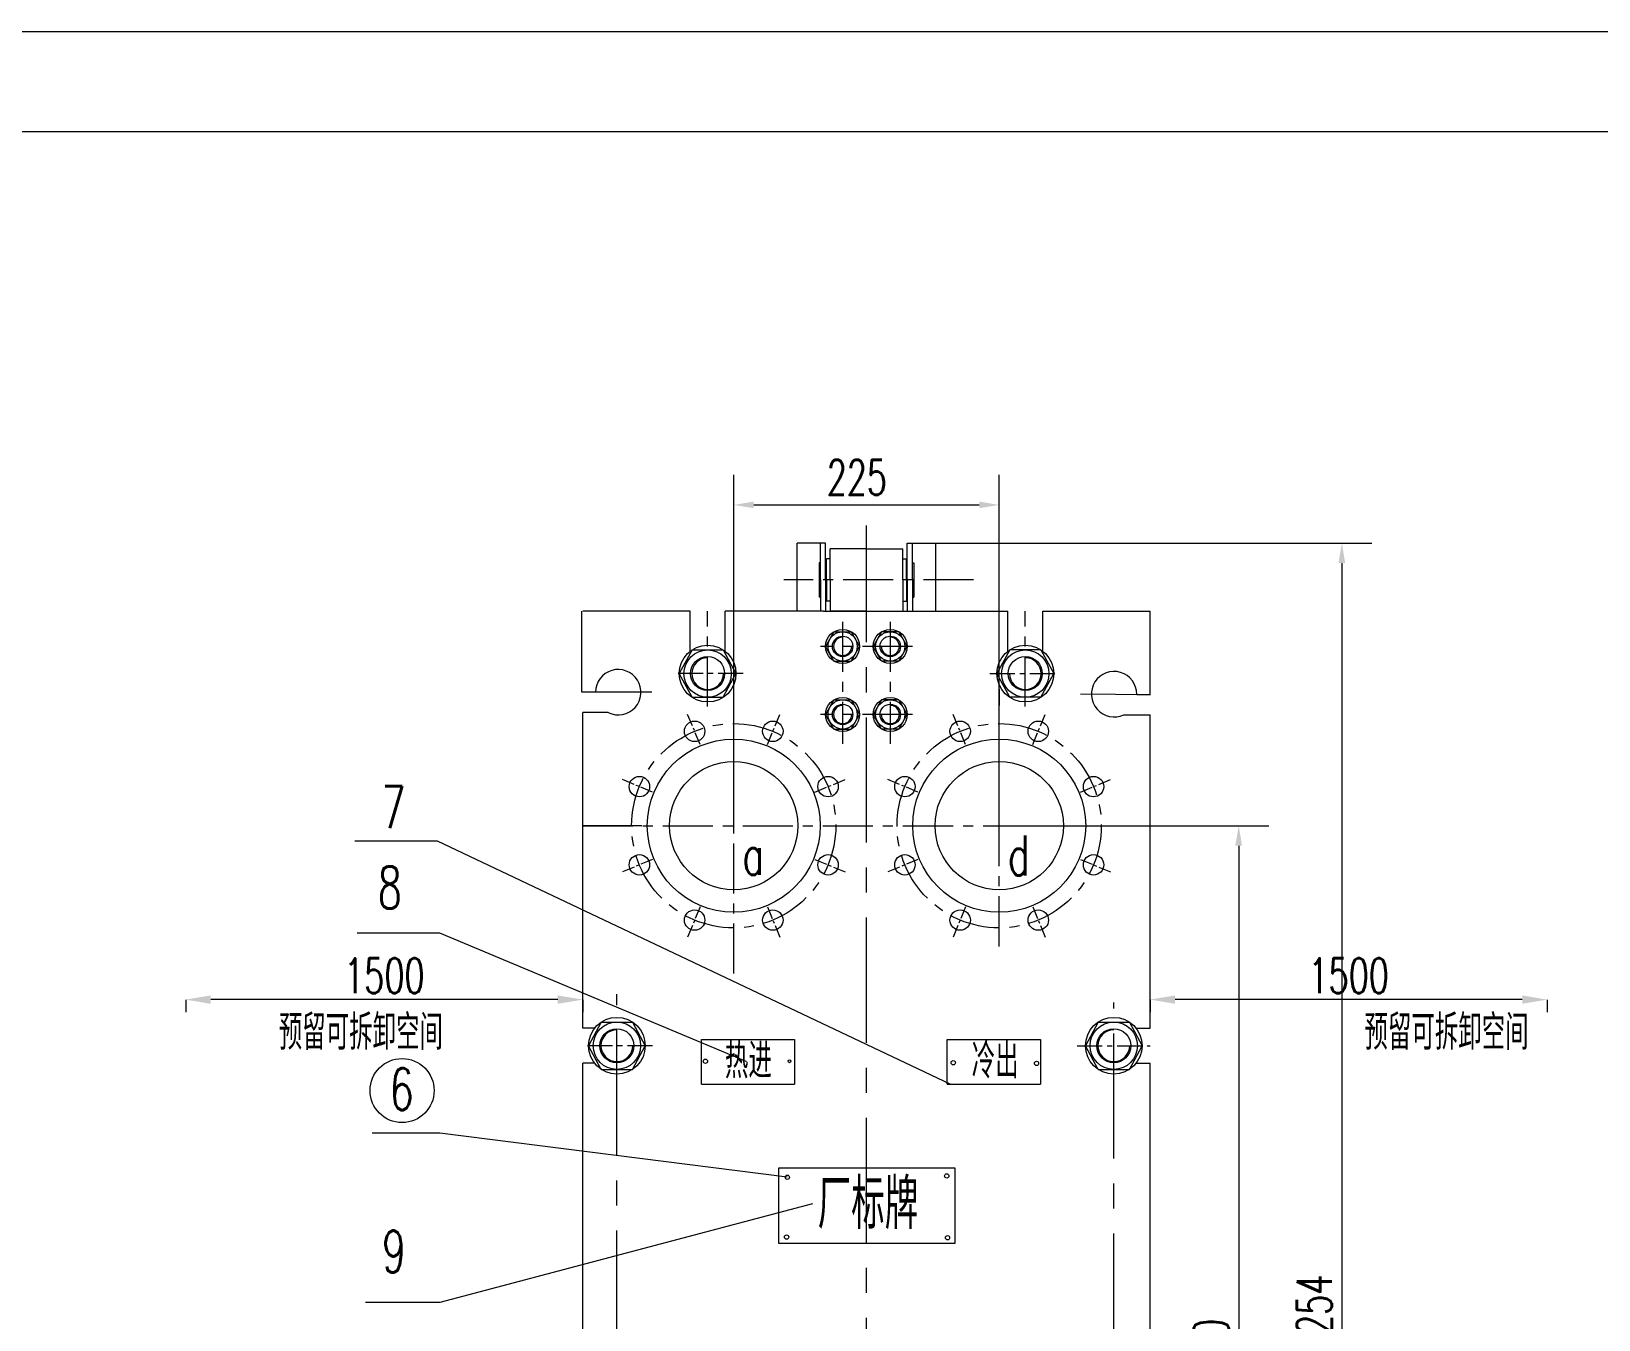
# Model space of a CAD drawing. Header units: millimetres. Extents: x -394 to 6212, y -2458 to 809.
# Drawn here: x 5246.9 to 5403.5, y -1644.7 to -1516.1 of the extents above; entities that cross this region are included whole.
import ezdxf

# ---------------------------------------------------------------- set-up
doc = ezdxf.new("R2010")
doc.units = ezdxf.units.MM
doc.header["$PDSIZE"] = -5
doc.linetypes.add('CENTERX2', pattern=[4, 2.5, -0.5, 0.5, -0.5])
doc.layers.get('0').update_dxf_attribs({"lineweight": 18})
doc.layers.get('DEFPOINTS').update_dxf_attribs({"lineweight": 18})
for name, color, linetype, lineweight, true_color in [('1', 1, 'Continuous', 18, 0xff0000), ('2', 2, 'Continuous', 18, 0xffff00), ('3', 3, 'CENTERX2', 18, 0x00ff00)]:
    doc.layers.add(name, color=color, linetype=linetype, lineweight=lineweight, true_color=true_color)
doc.styles.add('HZ', font='txt.shx', dxfattribs={"width": 0.67, "bigfont": 'hztxt.shx'})
doc.styles.get("Standard").update_dxf_attribs({"font": 'txt.shx', "bigfont": 'gbcbig.shx'})
doc.dimstyles.new('ISO-25', dxfattribs={"dimtxt": 2.5, "dimasz": 2.5, "dimexe": 1.25, "dimexo": 0.625, "dimtad": 1, "dimtxsty": 'Standard', "dimcen": 2.5, "dimdle": 5, "dimadec": 0, "dimazin": 0, "dimtfac": 1, "dimtmove": 0, "dimatfit": 3, "dimfxl": 1, "dimlwd": -1, "dimlwe": -1, "dimarcsym": 0})
doc.dimstyles.new('STANDARD$0', dxfattribs={"dimtxt": 3.5, "dimasz": 2.5, "dimexe": 1.25, "dimexo": 0.625, "dimtad": 1, "dimdec": 4, "dimdsep": 46, "dimtxsty": 'HZ', "dimcen": 2.5, "dimdle": 5, "dimadec": 0, "dimazin": 0, "dimtfac": 1, "dimtmove": 0, "dimatfit": 3, "dimfxl": 1, "dimtolj": 1, "dimlwd": -1, "dimlwe": -1, "dimarcsym": 0})

# ---------------------------------------------------------------- blocks, each defined once
blk = doc.blocks.new('*D314')
at = {"layer": '2', "color": 0}
for p, q in [((5358.7, -1612.8), (5358.7, -1614.03)), ((5395.89, -1612.78), (5361.2, -1612.78)), ((5398.39, -1612.8), (5398.39, -1614.03))]:
    blk.add_line(p, q, dxfattribs=at)
for points in [[(5361.2, -1612.36), (5361.2, -1613.2), (5358.7, -1612.78)], [(5395.89, -1612.36), (5395.89, -1613.2), (5398.39, -1612.78)]]:
    blk.add_solid(points, dxfattribs=at)
at = {"layer": 'DEFPOINTS', "color": 0}
for p in [(5358.7, -1612.18), (5358.7, -1612.78), (5398.39, -1612.18)]:
    blk.add_point(p, dxfattribs=at)
at = {"layer": '2', "color": 0, "insert": (5378.55, -1610.4), "char_height": 3.5, "attachment_point": 5, "style": 'HZ'}
blk.add_mtext('\\A1;1500', dxfattribs=at)
blk = doc.blocks.new('*D313')
at = {"layer": '2', "color": 0}
for p, q in [((5262.31, -1612.8), (5262.31, -1614.03)), ((5299.5, -1612.78), (5264.81, -1612.78)), ((5302, -1612.8), (5302, -1614.03))]:
    blk.add_line(p, q, dxfattribs=at)
for points in [[(5264.81, -1612.36), (5264.81, -1613.2), (5262.31, -1612.78)], [(5299.5, -1612.36), (5299.5, -1613.2), (5302, -1612.78)]]:
    blk.add_solid(points, dxfattribs=at)
at = {"layer": 'DEFPOINTS', "color": 0}
for p in [(5262.31, -1612.18), (5262.31, -1612.78), (5302, -1612.18)]:
    blk.add_point(p, dxfattribs=at)
at = {"layer": '2', "color": 0, "insert": (5282.16, -1610.4), "char_height": 3.5, "attachment_point": 5, "style": 'HZ'}
blk.add_mtext('\\A1;1500', dxfattribs=at)
blk = doc.blocks.new('*D303')
at = {"layer": '2', "color": 0}
for p, q in [((5343.68, -1595.41), (5370.56, -1595.41)), ((5367.56, -1597.41), (5367.56, -1693.43)), ((5343.68, -1695.43), (5370.56, -1695.43))]:
    blk.add_line(p, q, dxfattribs=at)
for points in [[(5367.22, -1597.41), (5367.89, -1597.41), (5367.56, -1595.41)], [(5367.22, -1693.43), (5367.89, -1693.43), (5367.56, -1695.43)]]:
    blk.add_solid(points, dxfattribs=at)
at = {"layer": 'DEFPOINTS', "color": 0}
for p in [(5343.62, -1595.41), (5343.62, -1695.43), (5367.56, -1695.43)]:
    blk.add_point(p, dxfattribs=at)
at = {"layer": '2', "color": 0, "insert": (5364.81, -1647.68), "char_height": 3.5, "attachment_point": 5, "rotation": 90, "style": 'HZ'}
blk.add_mtext('\\A1;840', dxfattribs=at)
blk = doc.blocks.new('*D302')
at = {"layer": '2', "color": 0}
for p, q in [((5337.22, -1567.17), (5380.87, -1567.17)), ((5377.87, -1569.17), (5377.87, -1716.22)), ((5358.76, -1718.22), (5380.87, -1718.22))]:
    blk.add_line(p, q, dxfattribs=at)
for points in [[(5377.53, -1569.17), (5378.2, -1569.17), (5377.87, -1567.17)], [(5377.53, -1716.22), (5378.2, -1716.22), (5377.87, -1718.22)]]:
    blk.add_solid(points, dxfattribs=at)
at = {"layer": 'DEFPOINTS', "color": 0}
for p in [(5337.16, -1567.17), (5358.7, -1718.22), (5377.87, -1718.22)]:
    blk.add_point(p, dxfattribs=at)
at = {"layer": '2', "color": 0, "insert": (5375.12, -1644.27), "char_height": 3.5, "attachment_point": 5, "rotation": 90, "style": 'HZ'}
blk.add_mtext('\\A1;1254', dxfattribs=at)
blk = doc.blocks.new('*D299')
at = {"layer": '2', "color": 0}
for p, q in [((5317.08, -1595.34), (5317.08, -1560.36)), ((5343.62, -1595.34), (5343.62, -1560.36)), ((5319.08, -1563.36), (5341.62, -1563.36))]:
    blk.add_line(p, q, dxfattribs=at)
for points in [[(5319.08, -1563.03), (5319.08, -1563.69), (5317.08, -1563.36)], [(5341.62, -1563.03), (5341.62, -1563.69), (5343.62, -1563.36)]]:
    blk.add_solid(points, dxfattribs=at)
at = {"layer": 'DEFPOINTS', "color": 0}
for p in [(5343.62, -1563.36), (5317.08, -1595.41), (5343.62, -1595.41)]:
    blk.add_point(p, dxfattribs=at)
at = {"layer": '2', "color": 0, "insert": (5329.39, -1560.61), "char_height": 3.5, "attachment_point": 5, "style": 'HZ'}
blk.add_mtext('\\A1;225', dxfattribs=at)

msp = doc.modelspace()

# ---------------------------------------------------------------- linework, layer by layer
at = {"color": 2, "linetype": 'Continuous', "ltscale": 200}
for centre, start, end in [((5327.97081, -1577.48965), 90, 0), ((5332.73361, -1577.48965), 180, 90), ((5327.97081, -1584.29365), 90, 0), ((5332.73361, -1584.29365), 180, 90)]:
    msp.add_arc(centre, 0.9072, start, end, dxfattribs=at)
at = {"color": 2, "linetype": 'Continuous', "ltscale": 0.25}
for centre, start, end in [((5314.47621, -1580.21125), 90, 360), ((5346.22821, -1580.21125), 180, 90), ((5305.40421, -1617.38587), 90, 0), ((5355.07341, -1617.38587), 90, 0)]:
    msp.add_arc(centre, 1.5876, start, end, dxfattribs=at)
at = {"layer": '1'}
msp.add_line((5033.74256, -1526.0524), (5592.74256, -1526.0524), dxfattribs=at)
at = {"layer": '1', "ltscale": 200}
for p, q in [((5323.42263, -1573.97425), (5323.42263, -1567.17025)), ((5325.74397, -1570.85575), (5325.74397, -1567.17025)), ((5326.26981, -1570.85575), (5326.26981, -1567.17025)), ((5330.35221, -1567.73725), (5326.72341, -1567.73725)), ((5326.72341, -1570.85575), (5326.72341, -1567.73725)), ((5330.35221, -1567.73725), (5333.98101, -1567.73725)), ((5333.98101, -1570.85575), (5333.98101, -1567.73725)), ((5334.43461, -1570.85575), (5334.43461, -1567.17025)), ((5334.96045, -1570.85575), (5334.96045, -1567.17025)), ((5337.28179, -1573.97425), (5337.28179, -1567.17025)), ((5325.62285, -1569.13165), (5325.62285, -1572.57985)), ((5325.74397, -1569.13165), (5325.62285, -1569.13165)), ((5326.36767, -1569.13165), (5326.26981, -1569.13165)), ((5326.36767, -1570.85575), (5326.36767, -1568.73097)), ((5326.72341, -1568.73097), (5326.36767, -1568.73097)), ((5333.98101, -1568.73097), (5334.33675, -1568.73097)), ((5334.33675, -1570.85575), (5334.33675, -1568.73097)), ((5334.33675, -1569.13165), (5334.43461, -1569.13165)), ((5334.96045, -1569.13165), (5335.08157, -1569.13165)), ((5335.08157, -1569.13165), (5335.08157, -1572.57985)), ((5325.74397, -1570.85575), (5325.74397, -1573.97425)), ((5326.26981, -1570.85575), (5326.26981, -1573.97425)), ((5326.36767, -1570.85575), (5326.36767, -1572.98053)), ((5326.72341, -1570.85575), (5326.72341, -1573.97425)), ((5333.98101, -1570.85575), (5333.98101, -1573.97425)), ((5334.33675, -1570.85575), (5334.33675, -1572.98053)), ((5334.43461, -1570.85575), (5334.43461, -1573.97425)), ((5334.96045, -1570.85575), (5334.96045, -1573.97425)), ((5325.74397, -1572.57985), (5325.62285, -1572.57985)), ((5326.36767, -1572.57985), (5326.26981, -1572.57985)), ((5334.33675, -1572.57985), (5334.43461, -1572.57985)), ((5334.96045, -1572.57985), (5335.08157, -1572.57985)), ((5312.71851, -1577.9869), (5312.71851, -1573.97425)), ((5316.23391, -1577.9869), (5316.23391, -1573.97425)), ((5326.72341, -1572.98053), (5326.36767, -1572.98053)), ((5330.35221, -1573.97425), (5326.72341, -1573.97425)), ((5330.35221, -1573.97425), (5333.98101, -1573.97425)), ((5330.35221, -1573.97425), (5333.98101, -1573.97425)), ((5333.98101, -1572.98053), (5334.33675, -1572.98053)), ((5344.47051, -1577.9869), (5344.47051, -1573.97425)), ((5347.98591, -1577.9869), (5347.98591, -1573.97425)), ((5358.70221, -1578.05665), (5358.70221, -1573.97425)), ((5358.70221, -1582.29501), (5358.70221, -1577.53285)), ((5302.00221, -1584.74725), (5302.00221, -1584.11179)), ((5302.00221, -1584.74725), (5302.00221, -1584.11179)), ((5302.00221, -1584.74725), (5302.00221, -1584.11179)), ((5302.00221, -1595.40685), (5302.00221, -1584.11179)), ((5358.70221, -1593.64915), (5358.70221, -1584.33711)), ((5302.00221, -1593.64915), (5302.00221, -1587.01525)), ((5358.70221, -1615.62817), (5358.70221, -1593.56826)), ((5302.00221, -1615.62817), (5302.00221, -1595.40685)), ((5302.00221, -1615.62817), (5302.00221, -1597.16455)), ((5303.17986, -1615.62817), (5302.00221, -1615.62817)), ((5357.29776, -1615.62817), (5358.70221, -1615.62817)), ((5302.00221, -1623.81355), (5302.00221, -1619.14357)), ((5302.00221, -1623.81355), (5302.00221, -1619.14357)), ((5302.00221, -1620.84457), (5302.00221, -1619.14357)), ((5303.17986, -1619.14357), (5302.00221, -1619.14357)), ((5302.00221, -1620.84457), (5302.00221, -1619.14357)), ((5357.29776, -1619.14357), (5358.70221, -1619.14357)), ((5358.70221, -1623.81355), (5358.70221, -1619.14357)), ((5358.70221, -1620.84457), (5358.70221, -1619.14357)), ((5358.70221, -1620.84457), (5358.70221, -1619.14357)), ((5358.70221, -1620.84457), (5358.70221, -1619.14357)), ((5302.00221, -1649.30083), (5302.00221, -1621.83878)), ((5358.70221, -1649.30083), (5358.70221, -1622.60434)), ((5302.00221, -1643.74843), (5302.00221, -1627.32895)), ((5358.70221, -1643.74843), (5358.70221, -1627.32895)), ((5302.00221, -1643.74843), (5302.00221, -1632.54535))]:
    msp.add_line(p, q, dxfattribs=at)
at = {"layer": '1', "ltscale": 50}
for p, q in [((5326.26981, -1567.17025), (5323.42263, -1567.17025)), ((5334.43461, -1567.17025), (5337.28179, -1567.17025)), ((5312.71851, -1573.97425), (5302.00221, -1573.97425)), ((5326.04301, -1573.97425), (5316.23391, -1573.97425)), ((5324.00181, -1573.97425), (5318.55861, -1573.97425)), ((5326.04301, -1573.97425), (5344.47051, -1573.97425)), ((5326.09971, -1573.97425), (5334.60471, -1573.97425)), ((5336.70261, -1573.97425), (5342.14581, -1573.97425)), ((5347.98591, -1573.97425), (5358.70221, -1573.97425)), ((5303.26734, -1582.06975), (5302.04855, -1582.06975)), ((5357.37198, -1582.28445), (5358.59073, -1582.29412)), ((5304.54848, -1584.11179), (5302.00221, -1584.11179)), ((5356.07468, -1584.31626), (5358.70221, -1584.33711))]:
    msp.add_line(p, q, dxfattribs=at)
at = {"layer": '1', "ltscale": 0.25}
for p, q in [((5301.90654, -1582.06975), (5301.90654, -1573.97425)), ((5327.10459, -1576.02573), (5326.26981, -1577.48965)), ((5327.10459, -1578.95357), (5326.26981, -1577.48965)), ((5327.10459, -1576.02573), (5328.83703, -1576.02573)), ((5328.83703, -1576.02573), (5329.67181, -1577.48965)), ((5328.83703, -1578.95357), (5329.67181, -1577.48965)), ((5331.86739, -1576.02573), (5331.03261, -1577.48965)), ((5331.86739, -1578.95357), (5331.03261, -1577.48965)), ((5333.59983, -1576.02573), (5331.86739, -1576.02573)), ((5333.59983, -1576.02573), (5334.43461, -1577.48965)), ((5333.59983, -1578.95357), (5334.43461, -1577.48965)), ((5312.91511, -1577.84477), (5311.64121, -1580.21125)), ((5312.91511, -1577.84477), (5316.03731, -1577.84477)), ((5316.03731, -1577.84477), (5317.31121, -1580.21125)), ((5327.10459, -1578.95357), (5328.83703, -1578.95357)), ((5333.59983, -1578.95357), (5331.86739, -1578.95357)), ((5344.66711, -1577.84477), (5343.39321, -1580.21125)), ((5347.78931, -1577.84477), (5344.66711, -1577.84477)), ((5347.78931, -1577.84477), (5349.06321, -1580.21125)), ((5312.91511, -1582.57772), (5311.64121, -1580.21125)), ((5316.03731, -1582.57772), (5317.31121, -1580.21125)), ((5344.66711, -1582.57772), (5343.39321, -1580.21125)), ((5347.78931, -1582.57772), (5349.06321, -1580.21125)), ((5312.91511, -1582.57772), (5316.03731, -1582.57772)), ((5327.10459, -1582.82973), (5326.26981, -1584.29365)), ((5327.10459, -1582.82973), (5328.83703, -1582.82973)), ((5328.83703, -1582.82973), (5329.67181, -1584.29365)), ((5331.86739, -1582.82973), (5331.03261, -1584.29365)), ((5333.59983, -1582.82973), (5331.86739, -1582.82973)), ((5333.59983, -1582.82973), (5334.43461, -1584.29365)), ((5347.78931, -1582.57772), (5344.66711, -1582.57772)), ((5357.37198, -1582.28445), (5358.70221, -1582.29501)), ((5327.10459, -1585.75757), (5326.26981, -1584.29365)), ((5328.83703, -1585.75757), (5329.67181, -1584.29365)), ((5331.86739, -1585.75757), (5331.03261, -1584.29365)), ((5333.59983, -1585.75757), (5334.43461, -1584.29365)), ((5327.10459, -1585.75757), (5328.83703, -1585.75757)), ((5333.59983, -1585.75757), (5331.86739, -1585.75757)), ((5303.84311, -1615.01939), (5302.56921, -1617.38587)), ((5303.84311, -1615.01939), (5306.96531, -1615.01939)), ((5306.96531, -1615.01939), (5308.23921, -1617.38587)), ((5353.51231, -1615.01939), (5352.23841, -1617.38587)), ((5353.51231, -1615.01939), (5356.63451, -1615.01939)), ((5356.63451, -1615.01939), (5357.90841, -1617.38587)), ((5303.84311, -1619.75234), (5302.56921, -1617.38587)), ((5306.96531, -1619.75234), (5308.23921, -1617.38587)), ((5313.84646, -1616.75856), (5323.1608, -1616.75856)), ((5313.84646, -1621.22526), (5313.84646, -1616.75856)), ((5323.1608, -1616.75856), (5323.1608, -1621.22526)), ((5338.43326, -1616.75856), (5347.7476, -1616.75856)), ((5338.43326, -1621.22526), (5338.43326, -1616.75856)), ((5347.7476, -1616.75856), (5347.7476, -1621.22526)), ((5353.51231, -1619.75234), (5352.23841, -1617.38587)), ((5356.63451, -1619.75234), (5357.90841, -1617.38587)), ((5303.84311, -1619.75234), (5306.96531, -1619.75234)), ((5353.51231, -1619.75234), (5356.63451, -1619.75234)), ((5313.84646, -1621.22526), (5323.1608, -1621.22526)), ((5338.43326, -1621.22526), (5347.7476, -1621.22526)), ((5321.60554, -1629.59922), (5339.18086, -1629.59922)), ((5321.60554, -1637.15376), (5321.60554, -1629.59922)), ((5339.18086, -1629.59922), (5339.18086, -1637.15376)), ((5339.18086, -1637.15376), (5321.60554, -1637.15376))]:
    msp.add_line(p, q, dxfattribs=at)
at = {"layer": '1', "lineweight": 0}
msp.add_line((5343.62001, -1581.78092), (5343.62001, -1583.41237), dxfattribs=at)
at = {"layer": '1', "ltscale": 0.25}
for centre, radius in [((5327.97081, -1577.48965), 1.701), ((5332.73361, -1577.48965), 1.701), ((5314.47621, -1580.21125), 2.835), ((5327.97081, -1577.48965), 1.46392), ((5332.73361, -1577.48965), 1.46392), ((5346.22821, -1580.21125), 2.835), ((5314.47621, -1580.21125), 2.36647), ((5314.47621, -1580.21125), 1.701), ((5346.22821, -1580.21125), 2.36647), ((5346.22821, -1580.21125), 1.701), ((5327.97081, -1584.29365), 1.701), ((5327.97081, -1584.29365), 1.46392), ((5332.73361, -1584.29365), 1.701), ((5332.73361, -1584.29365), 1.46392), ((5313.17874, -1585.97773), 1.0206), ((5320.99008, -1585.97773), 1.0206), ((5339.71434, -1585.97773), 1.0206), ((5347.52568, -1585.97773), 1.0206), ((5317.08441, -1595.40685), 8.6436), ((5343.62001, -1595.40685), 8.6436), ((5307.6553, -1591.50118), 1.0206), ((5326.51352, -1591.50118), 1.0206), ((5334.1909, -1591.50118), 1.0206), ((5353.04912, -1591.50118), 1.0206), ((5307.6553, -1599.31252), 1.0206), ((5326.51352, -1599.31252), 1.0206), ((5334.1909, -1599.31252), 1.0206), ((5353.04912, -1599.31252), 1.0206), ((5313.17874, -1604.83596), 1.0206), ((5320.99008, -1604.83596), 1.0206), ((5339.71434, -1604.83596), 1.0206), ((5347.52568, -1604.83596), 1.0206), ((5305.40421, -1617.38587), 2.835), ((5305.40421, -1617.38587), 2.36647), ((5355.07341, -1617.38587), 2.835), ((5355.07341, -1617.38587), 2.36647), ((5305.40421, -1617.38587), 1.701), ((5355.07341, -1617.38587), 1.701), ((5314.25554, -1618.94004), 0.21336), ((5322.65302, -1618.94004), 0.14238), ((5339.02168, -1619.082), 0.21336), ((5347.34818, -1619.15298), 0.21294), ((5322.43966, -1630.52952), 0.21336), ((5338.38118, -1630.38714), 0.21336), ((5322.36868, -1636.50192), 0.21336), ((5338.45216, -1636.5729), 0.21336)]:
    msp.add_circle(centre, radius, dxfattribs=at)
at = {"layer": '1', "ltscale": 200}
for centre in [(5327.97081, -1577.48965), (5332.73361, -1577.48965), (5327.97081, -1584.29365), (5332.73361, -1584.29365)]:
    msp.add_circle(centre, 1.0206, dxfattribs=at)
at = {"layer": '1', "lineweight": 0}
for centre in [(5317.08441, -1595.40685), (5343.62001, -1595.40685)]:
    msp.add_circle(centre, 6.41036, dxfattribs=at)
at = {"layer": '1', "ltscale": 200}
for centre, start, end in [((5305.53534, -1582.06975), 244.2067936, 180), ((5355.10405, -1582.26645), 359.545274, 295.3384804)]:
    msp.add_arc(centre, 2.268, start, end, dxfattribs=at)
at = {"layer": '2'}
msp.add_line((5023.74256, -1516.0524), (5617.74256, -1516.0524), dxfattribs=at)
at = {"layer": '2', "ltscale": 0.5}
for p, q in [((5287.48222, -1596.95724), (5279.21032, -1596.95724)), ((5338.7204, -1621.22526), (5287.48222, -1596.95724)), ((5287.70482, -1606.1481), (5279.43292, -1606.1481)), ((5318.31106, -1618.95768), (5287.70482, -1606.1481)), ((5287.70482, -1626.1296), (5280.93652, -1626.1296)), ((5322.43966, -1630.52952), (5287.70482, -1626.1296)), ((5324.94832, -1633.16754), (5287.70482, -1643.04972)), ((5287.70482, -1643.04972), (5280.2872, -1643.04972))]:
    msp.add_line(p, q, dxfattribs=at)
msp.add_circle((5283.93406, -1621.86534), 3.20334, dxfattribs=at)
at = {"layer": '3', "ltscale": 5}
for p, q in [((5330.35221, -1717.08354), (5330.35221, -1565.4297)), ((5305.40421, -1688.34252), (5305.40421, -1612.22676)), ((5355.07341, -1688.65752), (5355.07341, -1613.06466))]:
    msp.add_line(p, q, dxfattribs=at)
at = {"layer": '3', "ltscale": 2}
for p, q in [((5341.0365, -1570.85575), (5322.07572, -1570.85575)), ((5314.47621, -1583.49863), (5314.47621, -1573.97425)), ((5346.22821, -1583.49863), (5346.22821, -1573.97425)), ((5327.97081, -1575.0309), (5327.97081, -1587.24343)), ((5332.73361, -1575.0309), (5332.73361, -1587.24343)), ((5334.94491, -1577.48965), (5325.75951, -1577.48965)), ((5317.08441, -1610.18689), (5317.08441, -1580.21125)), ((5343.62001, -1607.46138), (5343.62001, -1580.21125)), ((5334.94491, -1584.29365), (5325.75951, -1584.29365)), ((5302.00221, -1595.40685), (5358.05453, -1595.40685))]:
    msp.add_line(p, q, dxfattribs=at)
at = {"layer": '3'}
for p, q in [((5318.03805, -1580.21125), (5311.18216, -1580.21125)), ((5342.66637, -1580.21125), (5349.52226, -1580.21125)), ((5308.96605, -1617.38587), (5302.11016, -1617.38587)), ((5351.41317, -1617.38587), (5358.70221, -1617.38587))]:
    msp.add_line(p, q, dxfattribs=at)
at = {"layer": '3', "ltscale": 50}
for p, q in [((5308.90188, -1582.06975), (5301.90654, -1582.06975)), ((5351.73761, -1582.23973), (5358.73274, -1582.29525)), ((5307.90937, -1595.40685), (5301.99185, -1595.40685))]:
    msp.add_line(p, q, dxfattribs=at)
at = {"layer": '3', "ltscale": 0.5}
for p, q in [((5313.7212, -1587.28733), (5312.41931, -1584.1443)), ((5320.44762, -1587.28733), (5321.74951, -1584.1443)), ((5340.2568, -1587.28733), (5338.95491, -1584.1443)), ((5346.98322, -1587.28733), (5348.28511, -1584.1443)), ((5308.96489, -1592.04364), (5305.82186, -1590.74175)), ((5325.20393, -1592.04364), (5328.34696, -1590.74175)), ((5335.50049, -1592.04364), (5332.35746, -1590.74175)), ((5351.73953, -1592.04364), (5354.88256, -1590.74175)), ((5308.96489, -1598.77006), (5305.82186, -1600.07195)), ((5325.20393, -1598.77006), (5328.34696, -1600.07195)), ((5335.50049, -1598.77006), (5332.35746, -1600.07195)), ((5351.73953, -1598.77006), (5354.88256, -1600.07195)), ((5313.7212, -1603.52636), (5312.41931, -1606.6694)), ((5320.44762, -1603.52636), (5321.74951, -1606.6694)), ((5340.2568, -1603.52636), (5338.95491, -1606.6694)), ((5346.98322, -1603.52636), (5348.28511, -1606.6694))]:
    msp.add_line(p, q, dxfattribs=at)
at = {"layer": '3', "ltscale": 2}
for centre in [(5317.08441, -1595.40685), (5343.62001, -1595.40685)]:
    msp.add_circle(centre, 10.206, dxfattribs=at)

# ---------------------------------------------------------------- texts
at = {"layer": '2', "ltscale": 0.5, "char_height": 4.2, "width": 4.02, "attachment_point": 7}
for s, insert in [('\\T1;{\\W0.67;7}', (5281.8832, -1595.65188)), ('\\T1;{\\W0.67;8}', (5281.501, -1603.66884)), ('\\T1;{\\W0.67;6}', (5282.6812, -1623.83682)), ('\\T1;{\\W0.67;9}', (5281.91428, -1640.03202))]:
    msp.add_mtext(s, dxfattribs=dict(at, insert=insert))
at = {"layer": '2', "attachment_point": 7, "style": 'HZ'}
for s, insert, char_height, width in [('\\T1;a', (5317.94238, -1600.32963), 4, 6.7957143), ('\\T1;d', (5344.47798, -1600.37338), 4, 6.8914286), ('\\T1;预留可拆卸空间', (5271.61168, -1617.79778), 3.5, 24.6225), ('\\T1;预留可拆卸空间', (5380.12408, -1617.79778), 3.5, 24.6225), ('\\T1;热进', (5316.20433, -1620.65718), 3.5, 7.093625), ('\\T1;冷出', (5340.86817, -1620.65718), 3.5, 7.035)]:
    msp.add_mtext(s, dxfattribs=dict(at, insert=insert, char_height=char_height, width=width))
at = {"layer": '2', "ltscale": 0.25, "insert": (5325.47508, -1635.69825), "char_height": 5, "width": 15.15875, "attachment_point": 7, "style": 'HZ'}
msp.add_mtext('\\T1;厂标牌', dxfattribs=at)

# ---------------------------------------------------------------- dimensions: what is measured, and where the dimension line sits
at = {"layer": '2', "ltscale": 0.5}
dim = msp.add_linear_dim(base=(5343.62001, -1563.36144), p1=(5317.08441, -1595.40685), p2=(5343.62001, -1595.40685), text='225', dimstyle='ISO-25', override={"dimtxt": 3.5, "dimasz": 2, "dimexe": 3, "dimexo": 0.0625, "dimgap": 1, "dimzin": 0, "dimtxsty": 'HZ', "dimsah": 1, "dimdle": 4, "dimtofl": 0, "dimatfit": 0, "dimtolj": 1, "dimtzin": 0}, dxfattribs=at)
dim.commit()
dim.dimension.update_dxf_attribs({"geometry": '*D299', "text_midpoint": (5329.38814, -1563.36144), "dimtype": 160})
for base, p1, p2, text, picture, middle in [((5377.86636, -1718.21905), (5337.15621, -1567.17025), (5358.70221, -1718.21905), '1254', '*D302', (5377.86636, -1644.26604)), ((5367.5569, -1695.42565), (5343.62001, -1595.40685), (5343.62001, -1695.42565), '840', '*D303', (5367.5569, -1647.68442))]:
    dim = msp.add_linear_dim(base=base, p1=p1, p2=p2, angle=90, text=text, dimstyle='ISO-25', override={"dimtxt": 3.5, "dimasz": 2, "dimexe": 3, "dimexo": 0.0625, "dimgap": 1, "dimzin": 0, "dimtxsty": 'HZ', "dimsah": 1, "dimdle": 4, "dimtofl": 0, "dimatfit": 0, "dimtolj": 1, "dimtzin": 0}, dxfattribs=at)
    dim.commit()
    dim.dimension.update_dxf_attribs({"geometry": picture, "text_midpoint": middle, "dimtype": 160})
at = {"layer": '2'}
for base, p1, p2, picture, middle in [((5262.31489, -1612.77975), (5302.00221, -1612.17961), (5262.31489, -1612.17961), '*D313', (5282.15855, -1610.40475)), ((5358.70221, -1612.77975), (5398.38953, -1612.17961), (5358.70221, -1612.17961), '*D314', (5378.54587, -1610.40475))]:
    dim = msp.add_linear_dim(base=base, p1=p1, p2=p2, angle=180, text='1500', dimstyle='STANDARD$0', override={"dimdec": 2, "dimsah": 1, "dimatfit": 0}, dxfattribs=at)
    dim.commit()
    dim.dimension.update_dxf_attribs({"geometry": picture, "text_midpoint": middle})

doc.saveas('drawing.dxf')
